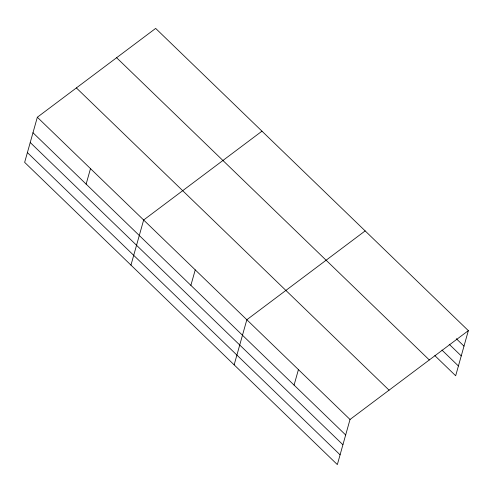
<?xml version="1.0" encoding="UTF-8"?>
<svg xmlns="http://www.w3.org/2000/svg" width="493" height="493" viewBox="0 0 493 493"><rect width="100%" height="100%" fill="white"/><g stroke="black" fill="none" stroke-linecap="round" stroke-linejoin="round"><path stroke-width="0.74" d="M37.332 117.242L24.65 162.357L337.341 464.591L350.024 419.475L468.35 330.643L155.659 28.409L37.332 117.242L350.024 419.475M86.133 184.117L90.49 168.624M130.965 265.117L143.648 220.001L261.974 131.169M190.883 285.361L195.24 269.874M234.15 364.857L246.833 319.741L365.165 230.903M294.075 385.101L298.425 369.608M468.35 330.643L455.668 375.758L434.814 355.595M456.308 338.703L463.993 346.129M449.172 344.237L461.251 355.909M441.95 350.067L458.416 365.979M116.613 57.724L429.304 359.958M76.378 87.927L389.069 390.16M32.976 132.734L345.667 434.968M30.227 142.508L342.918 444.741M27.398 152.583L340.09 454.817"/></g></svg>
